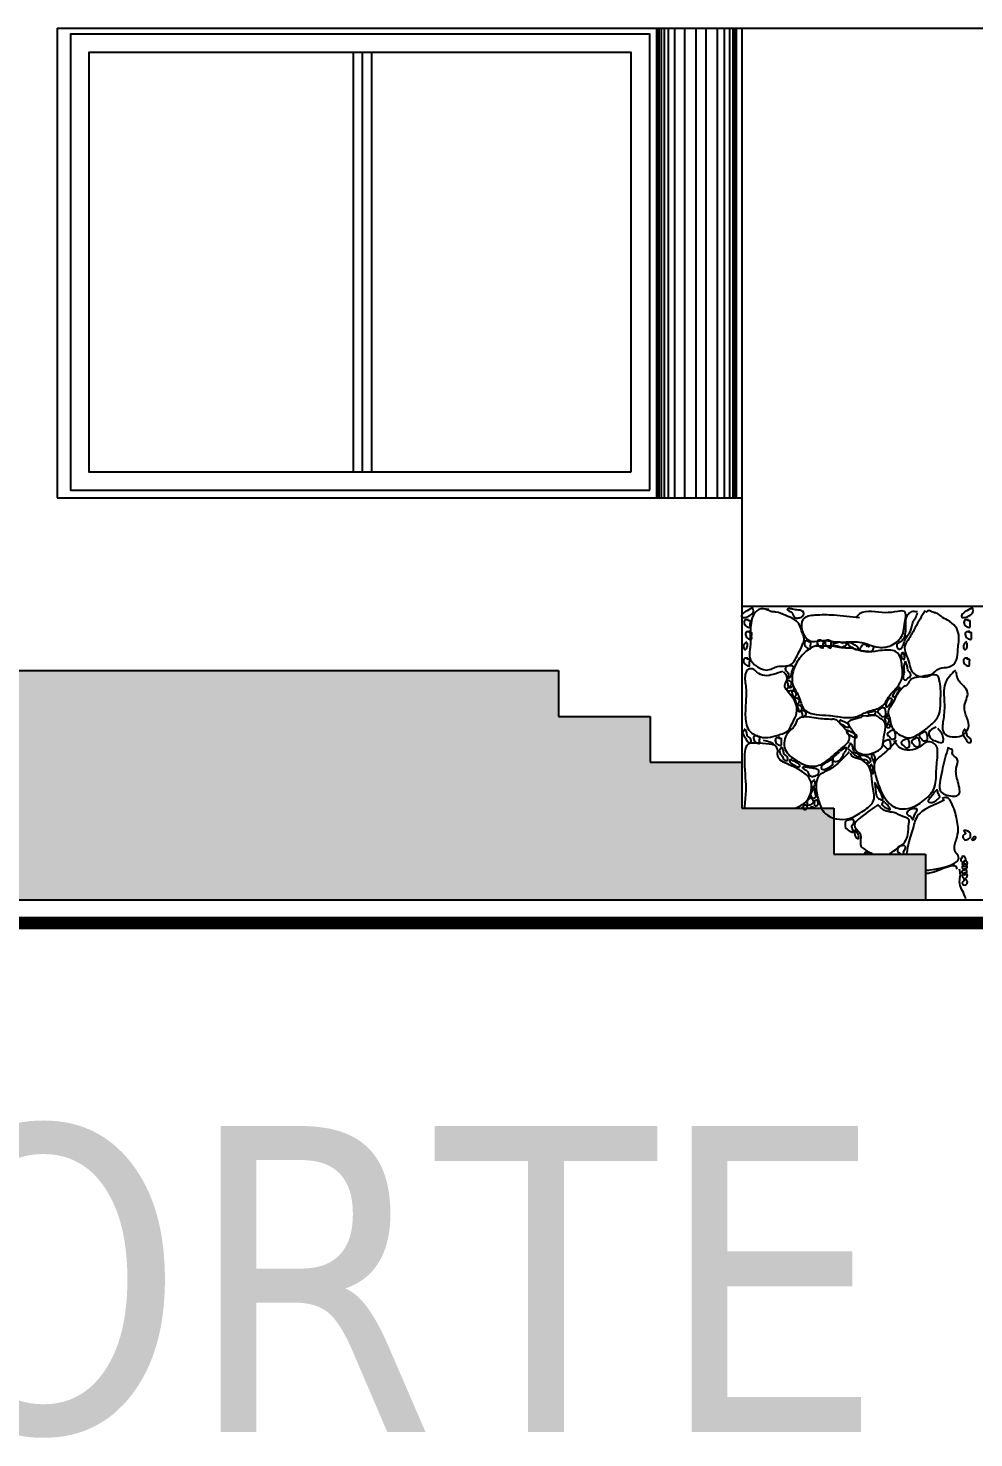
# Model space of a CAD drawing. Extents: x 152 to 700, y -120 to 84.
# Drawn here: x 175.949 to 177.495, y 69.375 to 71.679 of the extents above; entities that cross this region are included whole.
import ezdxf

# ---------------------------------------------------------------- set-up
doc = ezdxf.new("R2010")
doc.units = 0
doc.header["$LTSCALE"] = 0.03
doc.layers.get('0').update_dxf_attribs({"linetype": 'CONTINUOUS'})
doc.layers.add('MUEBLES', color=8, linetype='CONTINUOUS')
doc.layers.add('TITULOS', color=143, linetype='CONTINUOUS')
doc.styles.add('COTAS', font='tahoma.ttf', dxfattribs={"height": 0.1})

msp = doc.modelspace()

# ---------------------------------------------------------------- hatches: boundary and pattern name
at = {"layer": 'MUEBLES', "ltscale": 0.03}
h = msp.add_hatch(dxfattribs=at)
h.set_pattern_fill('AR-PARQ1', color=256, scale=0.000125, angle=45, style=0)
h.set_pattern_definition([(135, (-37.3004, 111.26858), (-0.053881537, 3e-18), [0.0381, -0.0381]), (135, (-37.29591, 111.27307), (-0.053881537, 3e-18), [0.0381, -0.0381]), (135, (-37.29142, 111.27756), (-0.053881537, 3e-18), [0.0381, -0.0381]), (135, (-37.28693, 111.28205), (-0.053881537, 3e-18), [0.0381, -0.0381]), (135, (-37.28244, 111.28654), (-0.053881537, 3e-18), [0.0381, -0.0381]), (135, (-37.27795, 111.29103), (-0.053881537, 3e-18), [0.0381, -0.0381]), (135, (-37.27346, 111.29552), (-0.053881537, 3e-18), [0.0381, -0.0381]), (45, (-37.32734, 111.29552), (0.053881537, -3e-18), [0.0381, -0.0381]), (45, (-37.33183, 111.30001), (0.053881537, -3e-18), [0.0381, -0.0381]), (45, (-37.33632, 111.3045), (0.053881537, -3e-18), [0.0381, -0.0381]), (45, (-37.34081, 111.30899), (0.053881537, -3e-18), [0.0381, -0.0381]), (45, (-37.3453, 111.31348), (0.053881537, -3e-18), [0.0381, -0.0381]), (45, (-37.34979, 111.31797), (0.053881537, -3e-18), [0.0381, -0.0381]), (45, (-37.35428, 111.32246), (0.053881537, -3e-18), [0.0381, -0.0381])])
h.paths.add_polyline_path([(175.3675, 70.6291), (174.0145, 70.6291), (174.6024, 70.2541), (175.3836, 70.2541)])
h.paths.add_polyline_path([(177.116, 70.4791), (176.966, 70.4791), (176.966, 70.5541), (176.816, 70.5541), (176.816, 70.6291), (175.3675, 70.6291), (175.3836, 70.2541), (177.416, 70.2541), (177.416, 70.3291), (177.266, 70.3291), (177.266, 70.4041), (177.116, 70.4041)])

# ---------------------------------------------------------------- linework, layer by layer
at = {"ltscale": 0.03}
for p, q in [((175.9965, 71.6791), (175.9965, 70.9115)), ((175.9965, 71.6791), (178.5627, 71.6791)), ((176.9767, 70.9115), (176.9767, 71.6791)), ((177.116, 71.6791), (177.116, 70.4791)), ((175.9965, 70.9115), (177.116, 70.9115)), ((177.116, 70.7341), (178.5627, 70.7341)), ((168.5445, 70.6291), (176.816, 70.6291)), ((176.816, 70.6291), (176.816, 70.5541)), ((176.816, 70.5541), (176.966, 70.5541)), ((176.966, 70.5541), (176.966, 70.4791)), ((176.966, 70.4791), (177.116, 70.4791)), ((177.116, 70.4791), (177.116, 70.4041)), ((177.116, 70.4041), (177.266, 70.4041)), ((177.266, 70.4041), (177.266, 70.3291)), ((177.266, 70.3291), (177.416, 70.3291)), ((177.416, 70.3291), (177.416, 70.2541)), ((168.5445, 70.2541), (182.4665, 70.2541))]:
    msp.add_line(p, q, dxfattribs=at)
at = {"ltscale": 0.03, "const_width": 0.0211}
msp.add_lwpolyline([(168.5445, 70.2164), (182.4665, 70.2164)], dxfattribs=at)
at = {"layer": 'MUEBLES', "ltscale": 0.03}
for p, q in [((176.978, 70.9115), (176.978, 71.6791)), ((176.9807, 70.9115), (176.9807, 71.6791)), ((176.9847, 70.9115), (176.9847, 71.6791)), ((176.9893, 70.9115), (176.9893, 71.6791)), ((176.9959, 70.9115), (176.9959, 71.6791)), ((177.0065, 70.9115), (177.0065, 71.6791)), ((177.0224, 70.9115), (177.0224, 71.6791)), ((177.0409, 70.9115), (177.0409, 71.6791)), ((177.0574, 70.9115), (177.0574, 71.6791)), ((177.0759, 70.9115), (177.0759, 71.6791)), ((177.0872, 70.9115), (177.0872, 71.6791)), ((177.0964, 70.9115), (177.0964, 71.6791)), ((177.1017, 70.9115), (177.1017, 71.6791)), ((177.105, 70.9115), (177.105, 71.6791)), ((177.107, 70.9115), (177.107, 71.6791)), ((176.4803, 71.6392), (176.4803, 70.954)), ((176.4953, 71.6392), (176.4953, 70.954)), ((176.5103, 71.6392), (176.5103, 70.954))]:
    msp.add_line(p, q, dxfattribs=at)
msp.add_lwpolyline([(176.9651, 70.924), (176.9651, 71.6692), (176.0181, 71.6692), (176.0181, 70.924), (176.9651, 70.924)], dxfattribs=at)
msp.add_lwpolyline([(176.9351, 70.954), (176.9351, 71.6392), (176.0481, 71.6392), (176.0481, 70.954), (176.9351, 70.954)], close=True, dxfattribs=at)
for points in [[(177.1327, 70.731), (177.1217, 70.7253), (177.116, 70.72), (177.1153, 70.7174), (177.1202, 70.7155), (177.1259, 70.7174), (177.132, 70.7212), (177.1343, 70.7242), (177.1343, 70.7291), (177.1339, 70.7306), (177.132, 70.7325)], [(177.4922, 70.731), (177.4812, 70.7253), (177.4755, 70.72), (177.4747, 70.7174), (177.4797, 70.7155), (177.4854, 70.7174), (177.4914, 70.7212), (177.4937, 70.7242), (177.4937, 70.7291), (177.4933, 70.7306), (177.4914, 70.7325)], [(177.3247, 70.6671), (177.3148, 70.6716), (177.3107, 70.668), (177.3085, 70.664), (177.3207, 70.6608), (177.3288, 70.6613), (177.3306, 70.6635), (177.3315, 70.6667), (177.3243, 70.6698), (177.3198, 70.6689), (177.3202, 70.668)], [(177.3802, 70.659), (177.3775, 70.6572), (177.3771, 70.6509), (177.3811, 70.6473), (177.382, 70.6523), (177.3802, 70.6581)], [(177.1939, 70.6123), (177.1919, 70.6128), (177.19, 70.6117), (177.1909, 70.6071), (177.1922, 70.6025), (177.1942, 70.6031), (177.196, 70.605), (177.1972, 70.6074), (177.1958, 70.6105), (177.1934, 70.6126)], [(177.2018, 70.5948), (177.1997, 70.5953), (177.1978, 70.5942), (177.1988, 70.5896), (177.2, 70.585), (177.2021, 70.5856), (177.2038, 70.5875), (177.2051, 70.5899), (177.2037, 70.593), (177.2013, 70.5951)], [(177.2068, 70.5837), (177.2048, 70.5842), (177.2029, 70.5831), (177.2038, 70.5785), (177.2051, 70.5739), (177.2072, 70.5746), (177.2089, 70.5765), (177.2102, 70.5788), (177.2087, 70.582), (177.2064, 70.584)], [(177.3579, 70.5836), (177.3549, 70.5814), (177.353, 70.578), (177.3515, 70.5735), (177.3523, 70.5698), (177.3538, 70.5702), (177.356, 70.5721), (177.359, 70.5754), (177.3612, 70.5799), (177.3612, 70.5829), (177.3598, 70.5832), (177.3579, 70.5832)], [(177.211, 70.5718), (177.2089, 70.5722), (177.207, 70.5711), (177.208, 70.5665), (177.2092, 70.562), (177.2113, 70.5626), (177.213, 70.5645), (177.2143, 70.5669), (177.2129, 70.57), (177.2105, 70.5721)], [(177.2174, 70.563), (177.2154, 70.5635), (177.2135, 70.5624), (177.2144, 70.5578), (177.2157, 70.5532), (177.2178, 70.5538), (177.2195, 70.5557), (177.2208, 70.5581), (177.2193, 70.5613), (177.217, 70.5633)], [(177.1214, 70.5333), (177.118, 70.5296), (177.118, 70.525), (177.1222, 70.5178), (177.126, 70.5121), (177.1305, 70.5118), (177.1298, 70.5178), (177.126, 70.5208), (177.1241, 70.5258), (177.1226, 70.5315), (177.1218, 70.533)], [(177.3535, 70.5515), (177.3514, 70.552), (177.3495, 70.5509), (177.3505, 70.5463), (177.3517, 70.5417), (177.3538, 70.5423), (177.3555, 70.5442), (177.3568, 70.5466), (177.3554, 70.5498), (177.353, 70.5518)], [(177.4336, 70.5367), (177.4218, 70.5275), (177.4257, 70.517), (177.4349, 70.5131), (177.4441, 70.5117), (177.4454, 70.517), (177.4428, 70.5262), (177.4362, 70.5341)], [(177.4809, 70.5333), (177.4775, 70.5296), (177.4775, 70.525), (177.4817, 70.5178), (177.4854, 70.5121), (177.49, 70.5118), (177.4892, 70.5178), (177.4854, 70.5208), (177.4836, 70.5258), (177.482, 70.5315), (177.4813, 70.533)], [(177.1813, 70.5039), (177.1779, 70.5001), (177.1779, 70.4956), (177.1821, 70.4884), (177.1859, 70.4827), (177.1904, 70.4823), (177.1896, 70.4884), (177.1859, 70.4914), (177.184, 70.4963), (177.1824, 70.502), (177.1817, 70.5035)], [(177.2628, 70.4831), (177.2518, 70.4774), (177.2461, 70.4721), (177.2454, 70.4694), (177.2503, 70.4675), (177.256, 70.4694), (177.2621, 70.4732), (177.2644, 70.4762), (177.2644, 70.4812), (177.264, 70.4827), (177.2621, 70.4846)], [(177.2353, 70.4176), (177.236, 70.4078), (177.2375, 70.4078), (177.2398, 70.4093), (177.2406, 70.4131), (177.2383, 70.4168), (177.236, 70.4176)]]:
    msp.add_spline(points, degree=3, dxfattribs=at)
for points, start_tangent in [([(177.1602, 70.7287), (177.1434, 70.7287), (177.1334, 70.7168), (177.1305, 70.7029), (177.1295, 70.6881), (177.1295, 70.6673), (177.1285, 70.6514), (177.1612, 70.6306), (177.1701, 70.6346), (177.1969, 70.6395), (177.2048, 70.6504), (177.2158, 70.6732), (177.2177, 70.6811), (177.2148, 70.69), (177.2088, 70.7059), (177.1999, 70.7138), (177.188, 70.7188), (177.1711, 70.7247), (177.1632, 70.7257), (177.1612, 70.7267), (177.1553, 70.7287)], (0.948808, 0.315855)), ([(177.195, 70.7309), (177.1901, 70.7286), (177.1985, 70.7229), (177.2, 70.7187), (177.2041, 70.715), (177.2095, 70.7153), (177.2159, 70.7187), (177.2167, 70.724), (177.2114, 70.7275), (177.2079, 70.7278), (177.1992, 70.7293), (177.1969, 70.7297), (177.1939, 70.7301)], (0.894653, 0.446762)), ([(177.3083, 70.7153), (177.2664, 70.7194), (177.2351, 70.7194), (177.2162, 70.7132), (177.2267, 70.6777), (177.2434, 70.6777), (177.279, 70.6756), (177.3083, 70.6756), (177.3397, 70.6672), (177.3627, 70.6714), (177.3794, 70.6902), (177.3815, 70.7048), (177.3815, 70.7257), (177.371, 70.7257), (177.3501, 70.7236), (177.3083, 70.7215), (177.302, 70.7153)], (1, 0)), ([(177.4028, 70.7248), (177.3924, 70.7248), (177.387, 70.7199), (177.3834, 70.7108), (177.3834, 70.7009), (177.3829, 70.6906), (177.3802, 70.6811), (177.3744, 70.6757), (177.3694, 70.6712), (177.3698, 70.6667), (177.3735, 70.664), (177.3784, 70.668), (177.3811, 70.6748), (177.3852, 70.6838), (177.3915, 70.6933), (177.396, 70.709), (177.3996, 70.7149), (177.4032, 70.7235)], (0, 1)), ([(177.4152, 70.727), (177.3994, 70.6994), (177.3889, 70.681), (177.3824, 70.6692), (177.3889, 70.643), (177.3942, 70.6272), (177.4231, 70.6207), (177.4389, 70.6325), (177.4546, 70.6351), (177.4665, 70.6456), (177.4691, 70.664), (177.4704, 70.6876), (177.4652, 70.7007), (177.452, 70.7112), (177.4415, 70.7178), (177.4336, 70.723), (177.4284, 70.7243), (177.4218, 70.727), (177.4165, 70.7243)], (0.44768, 0.894194)), ([(177.1269, 70.7122), (177.1201, 70.7106), (177.1205, 70.7042), (177.1228, 70.7016), (177.1292, 70.6997), (177.1296, 70.7053), (177.1292, 70.7106), (177.1262, 70.7106), (177.125, 70.7122)], (0.992302, 0.123845)), ([(177.4864, 70.7122), (177.4796, 70.7106), (177.4799, 70.7042), (177.4822, 70.7016), (177.4887, 70.6997), (177.489, 70.7053), (177.4887, 70.7106), (177.4856, 70.7106), (177.4845, 70.7122)], (0.992302, 0.123845)), ([(177.1239, 70.6761), (177.1186, 70.667), (177.1209, 70.6632), (177.1247, 70.6678), (177.1247, 70.6738)], (0, 1)), ([(177.1291, 70.6927), (177.1223, 70.6912), (177.1227, 70.6847), (177.1249, 70.6821), (177.1314, 70.6802), (177.1318, 70.6858), (177.1314, 70.6912), (177.1283, 70.6912), (177.1272, 70.6927)], (0.992302, 0.123845)), ([(177.2256, 70.6775), (177.2188, 70.676), (177.2191, 70.6696), (177.2214, 70.6669), (177.2279, 70.665), (177.2282, 70.6707), (177.2279, 70.676), (177.2248, 70.676), (177.2237, 70.6775)], (0.992302, 0.123845)), ([(177.2463, 70.6789), (177.2395, 70.6774), (177.2399, 70.6709), (177.2422, 70.6683), (177.2486, 70.6664), (177.249, 70.6721), (177.2486, 70.6774), (177.2456, 70.6774), (177.2444, 70.6789)], (0.992302, 0.123845)), ([(177.2593, 70.6789), (177.2524, 70.6774), (177.2528, 70.6709), (177.2551, 70.6683), (177.2615, 70.6664), (177.2619, 70.6721), (177.2615, 70.6774), (177.2585, 70.6774), (177.2574, 70.6789)], (0.992302, 0.123845)), ([(177.2809, 70.6734), (177.2744, 70.6752), (177.2685, 70.6734), (177.2652, 70.6734), (177.2657, 70.6706), (177.2717, 70.6692), (177.28, 70.6674), (177.2832, 70.6688), (177.2855, 70.6697), (177.2864, 70.6738), (177.2846, 70.6743), (177.2823, 70.6743), (177.2809, 70.6743)], (0.894659, -0.446751)), ([(177.2919, 70.6761), (177.2893, 70.6735), (177.2904, 70.6704), (177.2954, 70.6674), (177.2991, 70.6651), (177.3037, 70.6636), (177.306, 70.6644), (177.3045, 70.6682), (177.3003, 70.6708), (177.2957, 70.6731), (177.2931, 70.6742), (177.2916, 70.6754)], (0.600537, 0.799597)), ([(177.4834, 70.6761), (177.4781, 70.667), (177.4804, 70.6632), (177.4841, 70.6678), (177.4841, 70.6738)], (0, 1)), ([(177.4886, 70.6927), (177.4817, 70.6912), (177.4821, 70.6847), (177.4844, 70.6821), (177.4908, 70.6802), (177.4912, 70.6858), (177.4908, 70.6912), (177.4878, 70.6912), (177.4867, 70.6927)], (0.992302, 0.123845)), ([(177.1258, 70.6494), (177.119, 70.6478), (177.1194, 70.6414), (177.1217, 70.6388), (177.1281, 70.6369), (177.1285, 70.6425), (177.1281, 70.6478), (177.1251, 70.6478), (177.124, 70.6494)], (0.992302, 0.123845)), ([(177.2388, 70.6706), (177.226, 70.6642), (177.2085, 70.6467), (177.1989, 70.6243), (177.1989, 70.6068), (177.2085, 70.5876), (177.218, 70.5653), (177.2372, 70.5573), (177.258, 70.5557), (177.282, 70.5525), (177.3044, 70.5541), (177.3219, 70.5621), (177.3443, 70.57), (177.3571, 70.5876), (177.3699, 70.602), (177.3779, 70.6179), (177.3779, 70.6339), (177.3715, 70.6563), (177.3651, 70.661), (177.3539, 70.6626), (177.3379, 70.661), (177.3188, 70.6595), (177.29, 70.6658), (177.2852, 70.6658), (177.2724, 70.6674), (177.2612, 70.669), (177.2516, 70.669), (177.2436, 70.669), (177.2372, 70.669)], (0, 1)), ([(177.4853, 70.6494), (177.4785, 70.6478), (177.4789, 70.6414), (177.4811, 70.6388), (177.4876, 70.6369), (177.488, 70.6425), (177.4876, 70.6478), (177.4845, 70.6478), (177.4834, 70.6494)], (0.992302, 0.123845)), ([(177.183, 70.6276), (177.1672, 70.6227), (177.1533, 70.6207), (177.1404, 70.6266), (177.1334, 70.6316), (177.1275, 70.6316), (177.1215, 70.6227), (177.1225, 70.6019), (177.1225, 70.5821), (177.1215, 70.5563), (177.1275, 70.5316), (177.1424, 70.5216), (177.1582, 70.5197), (177.1751, 70.5236), (177.192, 70.5316), (177.1979, 70.5424), (177.2039, 70.5543), (177.2048, 70.5732), (177.19, 70.5959), (177.186, 70.6049), (177.19, 70.6158), (177.188, 70.6227), (177.184, 70.6266)], (0, 1)), ([(177.1979, 70.6365), (177.1882, 70.6351), (177.1868, 70.6319), (177.1887, 70.6282), (177.1919, 70.6236), (177.1924, 70.6167), (177.1956, 70.6195), (177.1974, 70.6255), (177.1993, 70.631), (177.1997, 70.6356), (177.1974, 70.6365)], (1, 0)), ([(177.3829, 70.6442), (177.3807, 70.6338), (177.3807, 70.6239), (177.3798, 70.6162), (177.3825, 70.6135), (177.3874, 70.6167), (177.3915, 70.6198), (177.3915, 70.6234), (177.387, 70.6302), (177.3865, 70.6352), (177.3843, 70.641), (177.3834, 70.6442)], (0.832484, 0.554049)), ([(177.4652, 70.6299), (177.4481, 70.6075), (177.4468, 70.5774), (177.4454, 70.5498), (177.4454, 70.5288), (177.4468, 70.5262), (177.4599, 70.5209), (177.4743, 70.5222), (177.4862, 70.5354), (177.4796, 70.5695), (177.4849, 70.5931), (177.4691, 70.6154), (177.4665, 70.6272)], (-0.707646, -0.706567)), ([(177.1971, 70.6014), (177.195, 70.6009), (177.1925, 70.6006), (177.189, 70.599), (177.1898, 70.5973), (177.192, 70.596), (177.1955, 70.5962), (177.1995, 70.5968), (177.2014, 70.5996), (177.2012, 70.6019), (177.1988, 70.6028), (177.1973, 70.6019), (177.1961, 70.6014), (177.1958, 70.6011)], (0.96483, 0.262875)), ([(177.3826, 70.6044), (177.3701, 70.5905), (177.3646, 70.5802), (177.3583, 70.5691), (177.3549, 70.5622), (177.3576, 70.5504), (177.3604, 70.5387), (177.3777, 70.5221), (177.3909, 70.5193), (177.4075, 70.5269), (177.4248, 70.5401), (177.4379, 70.5567), (177.4407, 70.5774), (177.4407, 70.5995), (177.4386, 70.614), (177.4365, 70.6196), (177.4192, 70.6209), (177.404, 70.6182), (177.3929, 70.6147), (177.3881, 70.6092), (177.3853, 70.605), (177.3826, 70.6037)], (0.89465, 0.446768)), ([(177.3683, 70.5959), (177.3653, 70.594), (177.3639, 70.5907), (177.3624, 70.5873), (177.3646, 70.5862), (177.3691, 70.5896), (177.3717, 70.5944), (177.3736, 70.5978), (177.3743, 70.6015), (177.3713, 70.5989), (177.3698, 70.5978), (177.368, 70.5963)], (0.980645, 0.195794)), ([(177.3113, 70.5525), (177.2967, 70.5484), (177.2898, 70.5449), (177.2967, 70.5311), (177.3002, 70.5249), (177.3002, 70.5152), (177.3002, 70.5103), (177.3002, 70.502), (177.3189, 70.4917), (177.332, 70.4951), (177.3445, 70.5034), (177.348, 70.52), (177.3507, 70.5366), (177.3486, 70.5456), (177.341, 70.5518), (177.3355, 70.5553), (177.323, 70.5546), (177.3113, 70.5532), (177.3106, 70.5525)], (1, 0)), ([(177.3304, 70.5618), (177.3283, 70.5613), (177.3258, 70.561), (177.3223, 70.5594), (177.3231, 70.5577), (177.3253, 70.5564), (177.3288, 70.5566), (177.3327, 70.5572), (177.3346, 70.56), (177.3345, 70.5622), (177.3321, 70.5632), (177.3305, 70.5622), (177.3294, 70.5618), (177.3291, 70.5615)], (0.96483, 0.262875)), ([(177.3461, 70.5682), (177.342, 70.5665), (177.3386, 70.564), (177.3376, 70.5622), (177.3395, 70.5593), (177.3419, 70.5568), (177.3467, 70.5535), (177.3486, 70.5541), (177.3507, 70.555), (177.3513, 70.5585), (177.3513, 70.5621), (177.3505, 70.5648), (177.3495, 70.5673), (177.3479, 70.5681), (177.3469, 70.5684), (177.346, 70.5682)], (0.980643, 0.195805)), ([(177.3536, 70.5573), (177.3527, 70.5566), (177.3524, 70.554), (177.3536, 70.5537), (177.3541, 70.5545), (177.3543, 70.5561), (177.3541, 70.557), (177.3536, 70.5575)], (0.196229, -0.980558)), ([(177.2642, 70.5491), (177.2379, 70.5511), (177.222, 70.5532), (177.2075, 70.5497), (177.2019, 70.5387), (177.1908, 70.5269), (177.1867, 70.5), (177.2054, 70.482), (177.2199, 70.4744), (177.2441, 70.4751), (177.2614, 70.4868), (177.2781, 70.5014), (177.2919, 70.5179), (177.2843, 70.5338), (177.2767, 70.5421), (177.2711, 70.5477), (177.2635, 70.5497)], (1, 0)), ([(177.2779, 70.5488), (177.2752, 70.5462), (177.2764, 70.5431), (177.2813, 70.5401), (177.2851, 70.5378), (177.2896, 70.5363), (177.2919, 70.5371), (177.2904, 70.5409), (177.2862, 70.5435), (177.2817, 70.5458), (177.279, 70.5469), (177.2775, 70.5481)], (0.600537, 0.799597)), ([(177.3563, 70.5414), (177.3538, 70.5398), (177.3525, 70.5384), (177.3532, 70.536), (177.3554, 70.5357), (177.3579, 70.5363), (177.3581, 70.5384), (177.3582, 70.5396), (177.3571, 70.5407), (177.3565, 70.5412)], (0.707455, 0.706759)), ([(177.1422, 70.5225), (177.1354, 70.521), (177.1358, 70.5145), (177.1381, 70.5119), (177.1445, 70.51), (177.1449, 70.5157), (177.1445, 70.521), (177.1415, 70.521), (177.1403, 70.5225)], (0.992302, 0.123845)), ([(177.1779, 70.5194), (177.1711, 70.5179), (177.1714, 70.5115), (177.1737, 70.5088), (177.1802, 70.5069), (177.1805, 70.5126), (177.1802, 70.5179), (177.1771, 70.5179), (177.176, 70.5194)], (0.992302, 0.123845)), ([(177.2898, 70.5321), (177.2871, 70.5295), (177.2883, 70.5264), (177.2932, 70.5234), (177.297, 70.5211), (177.3015, 70.5196), (177.3038, 70.5204), (177.3023, 70.5242), (177.2981, 70.5268), (177.2936, 70.5291), (177.2909, 70.5302), (177.2894, 70.5314)], (0.600537, 0.799597)), ([(177.2936, 70.5103), (177.2901, 70.5001), (177.2936, 70.4978), (177.2977, 70.4937), (177.3015, 70.4903), (177.308, 70.4884), (177.3083, 70.4899), (177.3042, 70.4933), (177.2996, 70.4956), (177.2981, 70.4994), (177.297, 70.5054), (177.2962, 70.5077), (177.2928, 70.51)], (0.894705, 0.446658)), ([(177.3689, 70.5147), (177.3459, 70.4917), (177.3334, 70.4792), (177.3355, 70.4541), (177.3459, 70.4269), (177.3648, 70.4061), (177.3899, 70.404), (177.4129, 70.4165), (177.4296, 70.4353), (177.4338, 70.4646), (177.4359, 70.4938), (177.4338, 70.5063), (177.4192, 70.5126), (177.4066, 70.5043), (177.3752, 70.5022), (177.3648, 70.5147)], (0.894674, 0.446719)), ([(177.3543, 70.5156), (177.3502, 70.5139), (177.3468, 70.5114), (177.3458, 70.5096), (177.3477, 70.5067), (177.35, 70.5042), (177.3549, 70.501), (177.3568, 70.5015), (177.3588, 70.5024), (177.3594, 70.5059), (177.3594, 70.5095), (177.3587, 70.5123), (177.3577, 70.5148), (177.356, 70.5155), (177.355, 70.5158), (177.3541, 70.5156)], (0.980643, 0.195805)), ([(177.3619, 70.5314), (177.3578, 70.5296), (177.3544, 70.5271), (177.3534, 70.5253), (177.3553, 70.5224), (177.3576, 70.5199), (177.3625, 70.5167), (177.3644, 70.5173), (177.3664, 70.5181), (177.367, 70.5217), (177.367, 70.5252), (177.3663, 70.528), (177.3653, 70.5305), (177.3636, 70.5312), (177.3626, 70.5315), (177.3617, 70.5314)], (0.980643, 0.195805)), ([(177.3847, 70.5173), (177.3806, 70.5155), (177.3772, 70.513), (177.3762, 70.5112), (177.3781, 70.5083), (177.3804, 70.5058), (177.3853, 70.5026), (177.3872, 70.5032), (177.3892, 70.5041), (177.3898, 70.5076), (177.3898, 70.5111), (177.3891, 70.5139), (177.3881, 70.5164), (177.3864, 70.5171), (177.3854, 70.5174), (177.3845, 70.5173)], (0.980643, 0.195805)), ([(177.4015, 70.5189), (177.3974, 70.5171), (177.394, 70.5146), (177.393, 70.5129), (177.3949, 70.5099), (177.3972, 70.5074), (177.4021, 70.5042), (177.404, 70.5048), (177.4061, 70.5057), (177.4067, 70.5092), (177.4067, 70.5127), (177.4059, 70.5155), (177.4049, 70.518), (177.4033, 70.5187), (177.4022, 70.519), (177.4014, 70.5189)], (0.980643, 0.195805)), ([(177.414, 70.5286), (177.4099, 70.5269), (177.4065, 70.5244), (177.4055, 70.5226), (177.4074, 70.5197), (177.4097, 70.5172), (177.4146, 70.514), (177.4165, 70.5146), (177.4185, 70.5154), (177.4191, 70.519), (177.4191, 70.5225), (177.4184, 70.5253), (177.4174, 70.5278), (177.4158, 70.5285), (177.4147, 70.5288), (177.4138, 70.5286)], (0.980643, 0.195805)), ([(177.2915, 70.4959), (177.2769, 70.4813), (177.2581, 70.4666), (177.2413, 70.4562), (177.2372, 70.4416), (177.2413, 70.4165), (177.2518, 70.3956), (177.2915, 70.3873), (177.3146, 70.3998), (177.3313, 70.4165), (177.3292, 70.4416), (177.3271, 70.4625), (177.3104, 70.4834), (177.2957, 70.4896), (177.2936, 70.4938)], (-0.447682, 0.894193)), ([(177.2757, 70.4963), (177.2685, 70.4903), (177.2651, 70.4869), (177.2647, 70.4823), (177.2697, 70.4804), (177.2784, 70.4857), (177.2822, 70.4922), (177.2848, 70.4967), (177.2863, 70.499), (177.286, 70.5031), (177.2826, 70.5016), (177.2784, 70.4982), (177.2765, 70.4971)], (0.707635, -0.706579)), ([(177.3144, 70.491), (177.3091, 70.4887), (177.3099, 70.4861), (177.3178, 70.4834), (177.3209, 70.4819), (177.3224, 70.4785), (177.3265, 70.4812), (177.3254, 70.4846), (177.3243, 70.4857), (177.3171, 70.4895), (177.3125, 70.4903)], (0.707584, 0.706629)), ([(177.3311, 70.4934), (177.3277, 70.4885), (177.33, 70.4835), (177.3311, 70.4805), (177.3334, 70.4775), (177.3338, 70.4828), (177.3327, 70.4896), (177.33, 70.493)], (1, 0)), ([(177.1965, 70.4842), (177.1938, 70.4816), (177.195, 70.4785), (177.1999, 70.4755), (177.2037, 70.4732), (177.2082, 70.4717), (177.2105, 70.4725), (177.209, 70.4762), (177.2048, 70.4789), (177.2003, 70.4812), (177.1976, 70.4823), (177.1961, 70.4834)], (0.600537, 0.799597)), ([(177.22, 70.4721), (177.2151, 70.4698), (177.2234, 70.4641), (177.2249, 70.46), (177.2291, 70.4562), (177.2344, 70.4566), (177.2408, 70.46), (177.2416, 70.4653), (177.2363, 70.4687), (177.2329, 70.4691), (177.2242, 70.4706), (177.2219, 70.4709), (177.2188, 70.4713)], (0.894653, 0.446762)), ([(177.3281, 70.4762), (177.3246, 70.4713), (177.3269, 70.4664), (177.3281, 70.4634), (177.3303, 70.4603), (177.3307, 70.4656), (177.3296, 70.4725), (177.3269, 70.4759)], (1, 0)), ([(177.2345, 70.4509), (177.2292, 70.4418), (177.2315, 70.438), (177.2353, 70.4425), (177.2353, 70.4486)], (0, 1)), ([(177.3328, 70.4468), (177.3343, 70.4363), (177.3353, 70.4263), (177.3393, 70.4198), (177.3463, 70.4178), (177.3453, 70.4233), (177.3428, 70.4288), (177.3403, 70.4338), (177.3383, 70.4378), (177.3368, 70.4403), (177.3343, 70.4443), (177.3328, 70.4453)], (0, 1)), ([(177.2277, 70.4206), (177.2224, 70.4146), (177.2239, 70.4093), (177.2269, 70.4093), (177.233, 70.4138), (177.2322, 70.4168), (177.23, 70.4199), (177.2269, 70.4214)], (0.707505, -0.706709)), ([(177.2322, 70.4342), (177.2285, 70.4244), (177.233, 70.4206), (177.2368, 70.4221), (177.2368, 70.4252), (177.2353, 70.4312), (177.2345, 70.4357), (177.2338, 70.438), (177.2307, 70.4335)], (1, 0)), ([(177.4299, 70.4278), (177.4239, 70.4208), (177.4204, 70.4148), (177.4299, 70.4143), (177.4344, 70.4178), (177.4395, 70.4228), (177.437, 70.4278), (177.4349, 70.4338), (177.4314, 70.4308), (177.4294, 70.4283), (177.4284, 70.4268)], (0.781302, 0.624153)), ([(177.2194, 70.41), (177.2156, 70.4055), (177.2179, 70.4017), (177.2209, 70.4025), (177.2232, 70.4055), (177.2216, 70.4078), (177.2201, 70.41)], (0.894665, 0.446738)), ([(177.3498, 70.4143), (177.3468, 70.4143), (177.3453, 70.4088), (177.3478, 70.4068), (177.3534, 70.4033), (177.3584, 70.4018), (177.3564, 70.4063), (177.3534, 70.4098), (177.3498, 70.4128)], (0.894627, 0.446814)), ([(177.3984, 70.4033), (177.3874, 70.3993), (177.3854, 70.3958), (177.3884, 70.3923), (177.3939, 70.3878), (177.3949, 70.3853), (177.3989, 70.3943), (177.4019, 70.3998), (177.4019, 70.4028), (177.3999, 70.4028), (177.3979, 70.4033)], (0.980646, 0.19579)), ([(177.2963, 70.3853), (177.2858, 70.3823), (177.2848, 70.3743), (177.2853, 70.3723), (177.2913, 70.3673), (177.2963, 70.3648), (177.2973, 70.3648), (177.2958, 70.3743), (177.2983, 70.3788), (177.2983, 70.3848), (177.2968, 70.3858)], (-1, 0)), ([(177.3008, 70.3678), (177.3003, 70.3608), (177.3033, 70.3558), (177.3068, 70.3543), (177.3068, 70.3588), (177.3048, 70.3628), (177.3023, 70.3663), (177.3003, 70.3693)], (-0.555207, -0.831712)), ([(177.4827, 70.3632), (177.4774, 70.3586), (177.4797, 70.3526), (177.4857, 70.3533), (177.4888, 70.3556), (177.4895, 70.3624), (177.488, 70.3647), (177.4789, 70.367), (177.4804, 70.3647), (177.4812, 70.3617)], (0.707637, 0.706576)), ([(177.4948, 70.3556), (177.4918, 70.3526), (177.4971, 70.3533), (177.4978, 70.3571), (177.4956, 70.3571), (177.4933, 70.3556)], (1, 0)), ([(177.4767, 70.3237), (177.4737, 70.3207), (177.4755, 70.3166), (177.4796, 70.3166), (177.4819, 70.3214), (177.4793, 70.3251), (177.4763, 70.3248), (177.4759, 70.3233)], (0.970224, 0.242208)), ([(177.4785, 70.3028), (177.4755, 70.2999), (177.4774, 70.2958), (177.4815, 70.2958), (177.4837, 70.3006), (177.4811, 70.3043), (177.4781, 70.304), (177.4778, 70.3025)], (0.970224, 0.242208)), ([(177.4789, 70.311), (177.4759, 70.308), (177.4778, 70.304), (177.4819, 70.304), (177.4841, 70.3088), (177.4815, 70.3125), (177.4785, 70.3121), (177.4781, 70.3106)], (0.970224, 0.242208)), ([(177.4793, 70.3166), (177.4763, 70.3136), (177.4781, 70.3095), (177.4822, 70.3095), (177.4845, 70.3144), (177.4819, 70.3181), (177.4789, 70.3177), (177.4785, 70.3162)], (0.970224, 0.242208)), ([(177.4793, 70.2969), (177.4763, 70.2939), (177.4781, 70.2898), (177.4822, 70.2898), (177.4845, 70.2947), (177.4819, 70.2984), (177.4789, 70.298), (177.4785, 70.2965)], (0.970224, 0.242208)), ([(177.4793, 70.2857), (177.4763, 70.2828), (177.4781, 70.2787), (177.4822, 70.2787), (177.4845, 70.2835), (177.4819, 70.2872), (177.4789, 70.2869), (177.4785, 70.2854)], (0.970224, 0.242208))]:
    msp.add_spline(points, degree=3, dxfattribs=dict(at, start_tangent=start_tangent))
for points, knots in [([(177.166, 70.5084), (177.175, 70.5069), (177.1409, 70.5115), (177.12, 70.5095), (177.1192, 70.4696), (177.124, 70.4379), (177.1204, 70.4137), (177.1201, 70.4041)], [0, 0, 0, 0, 0.0545506, 0.0800003, 0.1398312, 0.2360291, 0.2911436, 0.2911436, 0.2911436, 0.2911436]), ([(177.2036, 70.4041), (177.2095, 70.407), (177.2279, 70.415), (177.2347, 70.4509), (177.2107, 70.4667), (177.193, 70.4755), (177.172, 70.4837), (177.1755, 70.4985), (177.1687, 70.5106), (177.1584, 70.513), (177.1514, 70.5147)], [0.5586907, 0.5586907, 0.5586907, 0.5586907, 0.5975579, 0.6738124, 0.718264, 0.7556764, 0.8033573, 0.8200716, 0.8387636, 0.8799615, 0.8799615, 0.8799615, 0.8799615]), ([(177.4433, 70.4184), (177.4561, 70.4184), (177.4038, 70.4027), (177.3973, 70.3765), (177.3896, 70.3527), (177.3854, 70.3356), (177.3859, 70.3291)], [0, 0, 0, 0, 0.076817, 0.1270609, 0.185373, 0.2252678, 0.2252678, 0.2252678, 0.2252678]), ([(177.416, 70.3028), (177.4184, 70.3027), (177.4379, 70.3042), (177.4831, 70.3148), (177.4604, 70.3356), (177.4665, 70.352), (177.4707, 70.3676), (177.467, 70.3878), (177.4633, 70.4043), (177.453, 70.4239), (177.4456, 70.4209), (177.4433, 70.42)], [0.3098738, 0.3098738, 0.3098738, 0.3098738, 0.3244422, 0.4275547, 0.4440145, 0.4836363, 0.5171942, 0.5437229, 0.602035, 0.6323875, 0.6459711, 0.6459711, 0.6459711, 0.6459711]), ([(177.2144, 70.4041), (177.2145, 70.4046), (177.2144, 70.4052), (177.2127, 70.4039), (177.2118, 70.4032)], [0.06627422, 0.06627422, 0.06627422, 0.06627422, 0.07094969, 0.07640574, 0.07640574, 0.07640574, 0.07640574]), ([(177.3395, 70.4101), (177.3302, 70.404), (177.3168, 70.3951), (177.2936, 70.3749), (177.3148, 70.3624), (177.3055, 70.3423), (177.3196, 70.3348), (177.3276, 70.3302), (177.3298, 70.3291)], [0, 0, 0, 0, 0.073121, 0.1060408, 0.1416465, 0.1745504, 0.2095535, 0.2232951, 0.2232951, 0.2232951, 0.2232951]), ([(177.3565, 70.3291), (177.3591, 70.3307), (177.3684, 70.3377), (177.3816, 70.345), (177.3888, 70.3627), (177.3879, 70.3744), (177.3905, 70.3879), (177.3761, 70.3901), (177.3667, 70.3977), (177.3538, 70.3979), (177.3451, 70.4023), (177.3411, 70.4068), (177.3395, 70.4085)], [0.2820521, 0.2820521, 0.2820521, 0.2820521, 0.2997949, 0.3465963, 0.3716603, 0.4080043, 0.4211662, 0.4432623, 0.4757035, 0.4957442, 0.5178392, 0.5318084, 0.5318084, 0.5318084, 0.5318084]), ([(177.3229, 70.3291), (177.3221, 70.3306), (177.3199, 70.3327), (177.3177, 70.3316), (177.3169, 70.3312), (177.3165, 70.3305), (177.3162, 70.3298), (177.3158, 70.3291)], [0.10582479, 0.10582479, 0.10582479, 0.10582479, 0.11518216, 0.1199686, 0.1199686, 0.1199686, 0.12474778, 0.12474778, 0.12474778, 0.12474778]), ([(177.3824, 70.3429), (177.377, 70.3425), (177.3692, 70.3421), (177.3701, 70.3328), (177.3735, 70.3308), (177.3749, 70.3298), (177.3755, 70.3291)], [0, 0, 0, 0, 0.02565899, 0.03782407, 0.04282715, 0.04844958, 0.04844958, 0.04844958, 0.04844958]), ([(177.381, 70.3291), (177.3807, 70.33), (177.3796, 70.3335), (177.3834, 70.337), (177.3834, 70.3408), (177.3834, 70.3424)], [0.07167408, 0.07167408, 0.07167408, 0.07167408, 0.07667263, 0.08967395, 0.0987285, 0.0987285, 0.0987285, 0.0987285]), ([(177.4681, 70.3041), (177.4681, 70.3193), (177.4369, 70.2985), (177.4181, 70.2972), (177.416, 70.2968)], [0, 0, 0, 0, 0.0915609, 0.1040257, 0.1040257, 0.1040257, 0.1040257]), ([(177.482, 70.2559), (177.4816, 70.2573), (177.4786, 70.2669), (177.4692, 70.279), (177.474, 70.2945), (177.4725, 70.3011), (177.4719, 70.3041)], [0.5472671, 0.5472671, 0.5472671, 0.5472671, 0.5557986, 0.6067514, 0.6295344, 0.6473257, 0.6473257, 0.6473257, 0.6473257])]:
    msp.add_open_spline(points, degree=3, knots=knots, dxfattribs=at)
at = {"layer": 'MUEBLES', "ltscale": 0.03, "end_tangent": (-0.034513, 0.999404)}
msp.add_spline([(177.4533, 70.5039), (177.4441, 70.4697), (177.4402, 70.4501), (177.4402, 70.433), (177.4599, 70.4238), (177.4691, 70.4251), (177.4691, 70.4474), (177.4665, 70.4697), (177.4678, 70.4842), (177.4599, 70.4947), (177.4599, 70.4999), (177.456, 70.5012), (177.4546, 70.5026)], degree=3, dxfattribs=at)
at = {"layer": 'MUEBLES', "ltscale": 0.03}
for points in [[(177.233, 70.4061), (177.2306, 70.4061), (177.2286, 70.4053), (177.2268, 70.4041)], [(177.2349, 70.4041), (177.2349, 70.4047), (177.235, 70.4054), (177.2351, 70.4061)]]:
    msp.add_open_spline(points, degree=3, dxfattribs=at)

# ---------------------------------------------------------------- texts
at = {"layer": 'TITULOS', "ltscale": 0.03, "style": 'COTAS'}
msp.add_text('FACHADA NORTE', height=0.5, dxfattribs=at).set_placement((172.2533, 69.3845))

doc.saveas('drawing.dxf')
